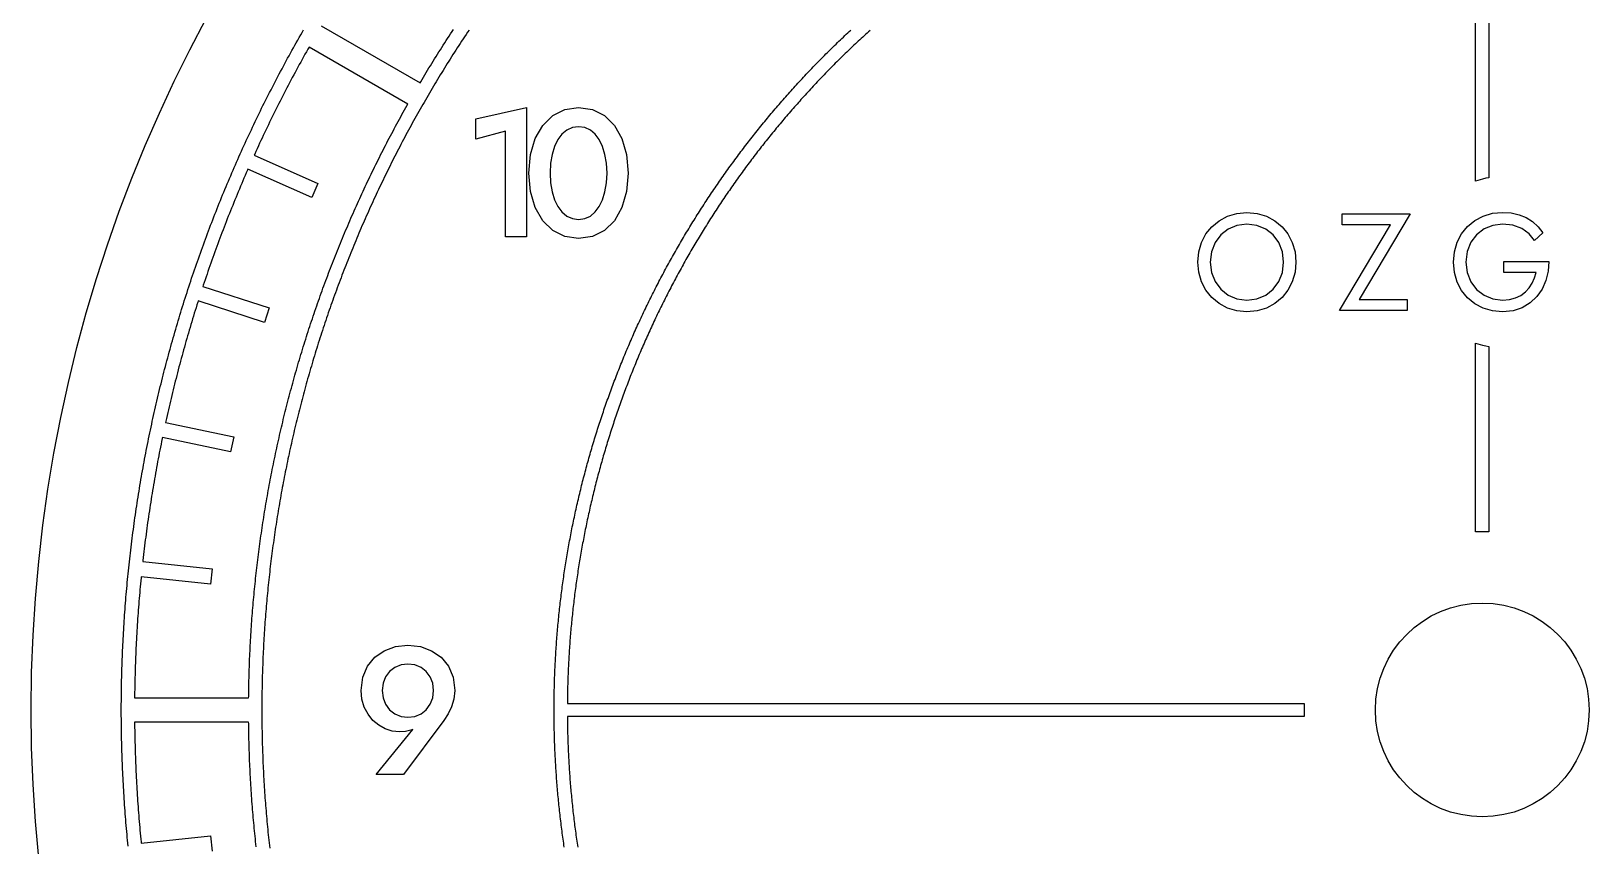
# Model space of a CAD drawing. Header units: millimetres. Extents: x -14.2 to 14.2, y -14.2 to 14.2.
# Drawn here: x -14.25 to 1.07, y -1.33 to 6.67 of the extents above; entities that cross this region are included whole.
import ezdxf

# ---------------------------------------------------------------- set-up
doc = ezdxf.new("R2010")
doc.units = ezdxf.units.MM
doc.layers.add('ALTIN', color=2, linetype='Continuous')
doc.layers.add('KESIM', color=1, linetype='Continuous')

msp = doc.modelspace()

# ---------------------------------------------------------------- linework, layer by layer
at = {"layer": 'ALTIN'}
for points in [[(0.065, 8.9848), (0.065, 5.2276), (0.0347, 5.2234), (0.0014, 5.2153), (-0.065, 5.1958), (-0.065, 8.9848)], [(-13.2978, -1.339), (-13.3006, -1.31), (-13.3035, -1.281), (-13.3062, -1.252), (-13.3089, -1.2229), (-13.3116, -1.1939), (-13.3141, -1.1648), (-13.3167, -1.1358), (-13.3191, -1.1067), (-13.3215, -1.0777), (-13.3238, -1.0486), (-13.3261, -1.0195), (-13.3282, -0.9905), (-13.3304, -0.9614), (-13.3324, -0.9323), (-13.3344, -0.9032), (-13.3364, -0.8741), (-13.3383, -0.845), (-13.3401, -0.8159), (-13.3418, -0.7868), (-13.3435, -0.7577), (-13.3451, -0.7286), (-13.3467, -0.6995), (-13.3482, -0.6704), (-13.3496, -0.6412), (-13.351, -0.6121), (-13.3523, -0.583), (-13.3535, -0.5538), (-13.3547, -0.5247), (-13.3558, -0.4956), (-13.3569, -0.4664), (-13.3578, -0.4373), (-13.3588, -0.4081), (-13.3596, -0.379), (-13.3604, -0.3499), (-13.3612, -0.3207), (-13.3618, -0.2916), (-13.3624, -0.2624), (-13.363, -0.2333), (-13.3634, -0.2041), (-13.3639, -0.1749), (-13.3642, -0.1458), (-13.3645, -0.1166), (-13.3647, -0.0875), (-13.3649, -0.0583), (-13.365, -0.0292), (-13.365, 0), (-13.365, 0.0292), (-13.3649, 0.0583), (-13.3647, 0.0875), (-13.3645, 0.1166), (-13.3642, 0.1458), (-13.3639, 0.1749), (-13.3634, 0.2041), (-13.363, 0.2333), (-13.3624, 0.2624), (-13.3618, 0.2916), (-13.3612, 0.3207), (-13.3604, 0.3499), (-13.3596, 0.379), (-13.3588, 0.4081), (-13.3578, 0.4373), (-13.3569, 0.4664), (-13.3558, 0.4956), (-13.3547, 0.5247), (-13.3535, 0.5538), (-13.3523, 0.583), (-13.351, 0.6121), (-13.3496, 0.6412), (-13.3482, 0.6704), (-13.3467, 0.6995), (-13.3451, 0.7286), (-13.3435, 0.7577), (-13.3418, 0.7868), (-13.3401, 0.8159), (-13.3383, 0.845), (-13.3364, 0.8741), (-13.3344, 0.9032), (-13.3324, 0.9323), (-13.3304, 0.9614), (-13.3282, 0.9905), (-13.3261, 1.0195), (-13.3238, 1.0486), (-13.3215, 1.0777), (-13.3191, 1.1067), (-13.3167, 1.1358), (-13.3141, 1.1648), (-13.3116, 1.1939), (-13.3089, 1.2229), (-13.3062, 1.252), (-13.3035, 1.281), (-13.3006, 1.31), (-13.2978, 1.339), (-13.2948, 1.368), (-13.2918, 1.397), (-13.2887, 1.426), (-13.2856, 1.455), (-13.2824, 1.484), (-13.2791, 1.513), (-13.2758, 1.5419), (-13.2724, 1.5709), (-13.2689, 1.5998), (-13.2654, 1.6288), (-13.2618, 1.6577), (-13.2581, 1.6866), (-13.2544, 1.7156), (-13.2507, 1.7445), (-13.2468, 1.7734), (-13.2429, 1.8023), (-13.239, 1.8312), (-13.2349, 1.86), (-13.2308, 1.8889), (-13.2267, 1.9178), (-13.2225, 1.9466), (-13.2182, 1.9755), (-13.2139, 2.0043), (-13.2095, 2.0331), (-13.205, 2.0619), (-13.2005, 2.0907), (-13.1959, 2.1195), (-13.1912, 2.1483), (-13.1865, 2.1771), (-13.1817, 2.2059), (-13.1769, 2.2346), (-13.172, 2.2634), (-13.167, 2.2921), (-13.162, 2.3208), (-13.1569, 2.3495), (-13.1517, 2.3782), (-13.1465, 2.4069), (-13.1412, 2.4356), (-13.1359, 2.4642), (-13.1304, 2.4929), (-13.125, 2.5215), (-13.1194, 2.5502), (-13.1139, 2.5788), (-13.1082, 2.6074), (-13.1025, 2.636), (-13.0967, 2.6646), (-13.0908, 2.6931), (-13.0849, 2.7217), (-13.079, 2.7502), (-13.0729, 2.7787), (-13.0668, 2.8073), (-13.0607, 2.8358), (-13.0545, 2.8642), (-13.0482, 2.8927), (-13.0419, 2.9212), (-13.0355, 2.9496), (-13.029, 2.9781), (-13.0225, 3.0065), (-13.0159, 3.0349), (-13.0092, 3.0633), (-13.0025, 3.0916), (-12.9957, 3.12), (-12.9889, 3.1483), (-12.982, 3.1767), (-12.975, 3.205), (-12.968, 3.2333), (-12.9609, 3.2616), (-12.9538, 3.2898), (-12.9466, 3.3181), (-12.9393, 3.3463), (-12.932, 3.3745), (-12.9246, 3.4028), (-12.9171, 3.4309), (-12.9096, 3.4591), (-12.902, 3.4873), (-12.8944, 3.5154), (-12.8867, 3.5435), (-12.8789, 3.5716), (-12.8711, 3.5997), (-12.8632, 3.6278), (-12.8553, 3.6559), (-12.8473, 3.6839), (-12.8392, 3.7119), (-12.8311, 3.7399), (-12.8229, 3.7679), (-12.8146, 3.7959), (-12.8063, 3.8238), (-12.7979, 3.8517), (-12.7895, 3.8797), (-12.781, 3.9075), (-12.7725, 3.9354), (-12.7638, 3.9633), (-12.7552, 3.9911), (-12.7464, 4.0189), (-12.7376, 4.0467), (-12.7288, 4.0745), (-12.7199, 4.1023), (-12.7109, 4.13), (-12.7018, 4.1577), (-12.6927, 4.1854), (-12.6836, 4.2131), (-12.6743, 4.2408), (-12.6651, 4.2684), (-12.6557, 4.296), (-12.6463, 4.3236), (-12.6369, 4.3512), (-12.6273, 4.3788), (-12.6177, 4.4063), (-12.6081, 4.4338), (-12.5984, 4.4613), (-12.5886, 4.4888), (-12.5788, 4.5163), (-12.5689, 4.5437), (-12.559, 4.5711), (-12.549, 4.5985), (-12.5389, 4.6259), (-12.5288, 4.6532), (-12.5186, 4.6805), (-12.5084, 4.7078), (-12.4981, 4.7351), (-12.4877, 4.7624), (-12.4773, 4.7896), (-12.4668, 4.8168), (-12.4563, 4.844), (-12.4457, 4.8711), (-12.435, 4.8983), (-12.4243, 4.9254), (-12.4135, 4.9525), (-12.4027, 4.9796), (-12.3918, 5.0066), (-12.3809, 5.0336), (-12.3698, 5.0606), (-12.3588, 5.0876), (-12.3476, 5.1146), (-12.3365, 5.1415), (-12.3252, 5.1684), (-12.3139, 5.1953), (-12.3025, 5.2221), (-12.2911, 5.2489), (-12.2796, 5.2758), (-12.2681, 5.3025), (-12.2565, 5.3293), (-12.2449, 5.356), (-12.2331, 5.3827), (-12.2214, 5.4094), (-12.2095, 5.436), (-12.1976, 5.4627), (-12.1857, 5.4893), (-12.1737, 5.5158), (-12.1616, 5.5424), (-12.1495, 5.5689), (-12.1373, 5.5954), (-12.1251, 5.6219), (-12.1128, 5.6483), (-12.1005, 5.6747), (-12.088, 5.7011), (-12.0756, 5.7274), (-12.0631, 5.7538), (-12.0505, 5.7801), (-12.0378, 5.8064), (-12.0251, 5.8326), (-12.0124, 5.8588), (-11.9996, 5.885), (-11.9867, 5.9112), (-11.9738, 5.9373), (-11.9608, 5.9634), (-11.9478, 5.9895), (-11.9347, 6.0156), (-11.9215, 6.0416), (-11.9083, 6.0676), (-11.895, 6.0935), (-11.8817, 6.1195), (-11.8683, 6.1454), (-11.8549, 6.1713), (-11.8414, 6.1971), (-11.8279, 6.2229), (-11.8143, 6.2487), (-11.8006, 6.2745), (-11.7869, 6.3002), (-11.7731, 6.3259), (-11.7593, 6.3516), (-11.7454, 6.3772), (-11.7314, 6.4028), (-11.7175, 6.4284), (-11.7034, 6.454), (-11.6893, 6.4795), (-11.6751, 6.505), (-11.6609, 6.5304), (-11.6466, 6.5558), (-11.6323, 6.5812), (-11.6179, 6.6066), (-11.6035, 6.6319), (-11.589, 6.6572), (-11.5744, 6.6825)], [(-9.9506, 6.6802), (-9.9652, 6.6585), (-9.9797, 6.6368), (-9.9941, 6.615), (-10.0085, 6.5931), (-10.0229, 6.5713), (-10.0372, 6.5494), (-10.0515, 6.5275), (-10.0657, 6.5056), (-10.0799, 6.4836), (-10.094, 6.4616), (-10.108, 6.4395), (-10.1221, 6.4175), (-10.136, 6.3954), (-10.15, 6.3732), (-10.1639, 6.3511), (-10.1777, 6.3289), (-10.1915, 6.3067), (-10.2052, 6.2844), (-10.2189, 6.2621), (-10.2325, 6.2398), (-10.2461, 6.2175), (-10.2597, 6.1951), (-10.2732, 6.1727), (-10.2866, 6.1503), (-10.3, 6.1278), (-10.3133, 6.1054), (-10.3266, 6.0828), (-10.3399, 6.0603), (-10.3531, 6.0377), (-10.3662, 6.0151), (-10.3793, 5.9925), (-10.3924, 5.9698), (-10.4054, 5.9472), (-10.4183, 5.9244), (-10.4312, 5.9017), (-10.4441, 5.8789), (-10.4569, 5.8561), (-10.4696, 5.8333), (-10.4823, 5.8104), (-10.495, 5.7876), (-10.5076, 5.7647), (-10.5201, 5.7417), (-10.5326, 5.7187), (-10.5451, 5.6958), (-10.5575, 5.6727), (-10.5698, 5.6497), (-10.5821, 5.6266), (-10.5944, 5.6035), (-10.6066, 5.5804), (-10.6187, 5.5572), (-10.6308, 5.5341), (-10.6429, 5.5109), (-10.6549, 5.4876), (-10.6668, 5.4644), (-10.6787, 5.4411), (-10.6906, 5.4178), (-10.7024, 5.3944), (-10.7141, 5.3711), (-10.7258, 5.3477), (-10.7374, 5.3243), (-10.749, 5.3008), (-10.7606, 5.2774), (-10.772, 5.2539), (-10.7835, 5.2304), (-10.7949, 5.2068), (-10.8062, 5.1833), (-10.8175, 5.1597), (-10.8287, 5.1361), (-10.8399, 5.1124), (-10.851, 5.0888), (-10.8621, 5.0651), (-10.8731, 5.0414), (-10.8841, 5.0176), (-10.895, 4.9939), (-10.9059, 4.9701), (-10.9167, 4.9463), (-10.9275, 4.9225), (-10.9382, 4.8986), (-10.9488, 4.8747), (-10.9595, 4.8508), (-10.97, 4.8269), (-10.9805, 4.803), (-10.991, 4.779), (-11.0014, 4.755), (-11.0117, 4.731), (-11.022, 4.707), (-11.0323, 4.6829), (-11.0424, 4.6588), (-11.0526, 4.6347), (-11.0627, 4.6106), (-11.0727, 4.5865), (-11.0827, 4.5623), (-11.0926, 4.5381), (-11.1025, 4.5139), (-11.1123, 4.4897), (-11.1221, 4.4654), (-11.1318, 4.4411), (-11.1414, 4.4168), (-11.1511, 4.3925), (-11.1606, 4.3682), (-11.1701, 4.3438), (-11.1796, 4.3194), (-11.189, 4.295), (-11.1983, 4.2706), (-11.2076, 4.2462), (-11.2168, 4.2217), (-11.226, 4.1972), (-11.2351, 4.1727), (-11.2442, 4.1482), (-11.2532, 4.1237), (-11.2622, 4.0991), (-11.2711, 4.0745), (-11.28, 4.0499), (-11.2888, 4.0253), (-11.2976, 4.0007), (-11.3063, 3.976), (-11.3149, 3.9513), (-11.3235, 3.9266), (-11.332, 3.9019), (-11.3405, 3.8772), (-11.349, 3.8525), (-11.3573, 3.8277), (-11.3657, 3.8029), (-11.3739, 3.7781), (-11.3821, 3.7533), (-11.3903, 3.7284), (-11.3984, 3.7036), (-11.4065, 3.6787), (-11.4145, 3.6538), (-11.4224, 3.6289), (-11.4303, 3.604), (-11.4381, 3.579), (-11.4459, 3.5541), (-11.4536, 3.5291), (-11.4613, 3.5041), (-11.4689, 3.4791), (-11.4765, 3.454), (-11.484, 3.429), (-11.4915, 3.4039), (-11.4989, 3.3788), (-11.5062, 3.3538), (-11.5135, 3.3286), (-11.5207, 3.3035), (-11.5279, 3.2784), (-11.535, 3.2532), (-11.5421, 3.228), (-11.5491, 3.2029), (-11.5561, 3.1776), (-11.563, 3.1524), (-11.5698, 3.1272), (-11.5766, 3.1019), (-11.5834, 3.0767), (-11.59, 3.0514), (-11.5967, 3.0261), (-11.6032, 3.0008), (-11.6098, 2.9755), (-11.6162, 2.9501), (-11.6226, 2.9248), (-11.629, 2.8994), (-11.6353, 2.8741), (-11.6415, 2.8487), (-11.6477, 2.8233), (-11.6539, 2.7978), (-11.6599, 2.7724), (-11.666, 2.747), (-11.6719, 2.7215), (-11.6778, 2.696), (-11.6837, 2.6706), (-11.6895, 2.6451), (-11.6952, 2.6195), (-11.7009, 2.594), (-11.7065, 2.5685), (-11.7121, 2.5429), (-11.7176, 2.5174), (-11.7231, 2.4918), (-11.7285, 2.4662), (-11.7339, 2.4406), (-11.7392, 2.415), (-11.7444, 2.3894), (-11.7496, 2.3638), (-11.7547, 2.3382), (-11.7598, 2.3125), (-11.7648, 2.2868), (-11.7698, 2.2612), (-11.7747, 2.2355), (-11.7795, 2.2098), (-11.7843, 2.1841), (-11.789, 2.1584), (-11.7937, 2.1327), (-11.7984, 2.1069), (-11.8029, 2.0812), (-11.8074, 2.0554), (-11.8119, 2.0297), (-11.8163, 2.0039), (-11.8206, 1.9781), (-11.8249, 1.9523), (-11.8292, 1.9265), (-11.8333, 1.9007), (-11.8374, 1.8749), (-11.8415, 1.849), (-11.8455, 1.8232), (-11.8495, 1.7974), (-11.8534, 1.7715), (-11.8572, 1.7456), (-11.861, 1.7198), (-11.8647, 1.6939), (-11.8684, 1.668), (-11.872, 1.6421), (-11.8755, 1.6162), (-11.879, 1.5903), (-11.8825, 1.5644), (-11.8859, 1.5384), (-11.8892, 1.5125), (-11.8925, 1.4866), (-11.8957, 1.4606), (-11.8988, 1.4346), (-11.9019, 1.4087), (-11.905, 1.3827), (-11.908, 1.3567), (-11.9109, 1.3308), (-11.9138, 1.3048), (-11.9166, 1.2788), (-11.9193, 1.2528), (-11.922, 1.2268), (-11.9247, 1.2008), (-11.9273, 1.1747), (-11.9298, 1.1487), (-11.9323, 1.1227), (-11.9347, 1.0966), (-11.9371, 1.0706), (-11.9394, 1.0446), (-11.9416, 1.0185), (-11.9438, 0.9925), (-11.946, 0.9664), (-11.9481, 0.9403), (-11.9501, 0.9143), (-11.952, 0.8882), (-11.954, 0.8621), (-11.9558, 0.836), (-11.9576, 0.8099), (-11.9593, 0.7839), (-11.961, 0.7578), (-11.9626, 0.7317), (-11.9642, 0.7056), (-11.9657, 0.6795), (-11.9672, 0.6534), (-11.9686, 0.6272), (-11.9699, 0.6011), (-11.9712, 0.575), (-11.9724, 0.5489), (-11.9736, 0.5228), (-11.9747, 0.4967), (-11.9758, 0.4705), (-11.9768, 0.4444), (-11.9777, 0.4183), (-11.9786, 0.3921), (-11.9794, 0.366), (-11.9802, 0.3399), (-11.9809, 0.3137), (-11.9815, 0.2876), (-11.9821, 0.2615), (-11.9827, 0.2353), (-11.9832, 0.2092), (-11.9836, 0.183), (-11.984, 0.1569), (-11.9843, 0.1307), (-11.9845, 0.1046), (-11.9847, 0.0784), (-11.9849, 0.0523), (-11.985, 0.0261), (-11.985, 0), (-11.985, -0.0261), (-11.9849, -0.0523), (-11.9847, -0.0784), (-11.9845, -0.1046), (-11.9843, -0.1307), (-11.984, -0.1569), (-11.9836, -0.183), (-11.9832, -0.2092), (-11.9827, -0.2353), (-11.9821, -0.2615), (-11.9815, -0.2876), (-11.9809, -0.3137), (-11.9802, -0.3399), (-11.9794, -0.366), (-11.9786, -0.3921), (-11.9777, -0.4183), (-11.9768, -0.4444), (-11.9758, -0.4705), (-11.9747, -0.4967), (-11.9736, -0.5228), (-11.9724, -0.5489), (-11.9712, -0.575), (-11.9699, -0.6011), (-11.9686, -0.6272), (-11.9672, -0.6534), (-11.9657, -0.6795), (-11.9642, -0.7056), (-11.9626, -0.7317), (-11.961, -0.7578), (-11.9593, -0.7839), (-11.9576, -0.8099), (-11.9558, -0.836), (-11.954, -0.8621), (-11.952, -0.8882), (-11.9501, -0.9143), (-11.9481, -0.9403), (-11.946, -0.9664), (-11.9438, -0.9925), (-11.9416, -1.0185), (-11.9394, -1.0446), (-11.9371, -1.0706), (-11.9347, -1.0966), (-11.9323, -1.1227), (-11.9298, -1.1487), (-11.9273, -1.1747), (-11.9247, -1.2008), (-11.922, -1.2268), (-11.9193, -1.2528), (-11.9166, -1.2788), (-11.9138, -1.3048), (-11.9109, -1.3308), (-11.908, -1.3567)], [(-11.4014, 6.7211), (-10.4314, 6.1611), (-10.4252, 6.1716), (-10.4117, 6.1943), (-10.3982, 6.217), (-10.3846, 6.2397), (-10.3709, 6.2623), (-10.3573, 6.2849), (-10.3435, 6.3075), (-10.3297, 6.3301), (-10.3159, 6.3526), (-10.302, 6.3751), (-10.2881, 6.3975), (-10.2741, 6.42), (-10.2601, 6.4424), (-10.246, 6.4647), (-10.2319, 6.4871), (-10.2177, 6.5094), (-10.2035, 6.5317), (-10.1892, 6.5539), (-10.1749, 6.5761), (-10.1605, 6.5983), (-10.1461, 6.6205), (-10.1316, 6.6426), (-10.1171, 6.6647), (-10.1025, 6.6867)], [(-9.0149, -1.3473), (-9.0178, -1.3276), (-9.0207, -1.3079), (-9.0235, -1.2883), (-9.0263, -1.2686), (-9.029, -1.2489), (-9.0317, -1.2292), (-9.0344, -1.2095), (-9.037, -1.1897), (-9.0396, -1.17), (-9.0421, -1.1503), (-9.0446, -1.1306), (-9.0471, -1.1108), (-9.0495, -1.0911), (-9.0518, -1.0714), (-9.0541, -1.0516), (-9.0564, -1.0318), (-9.0586, -1.0121), (-9.0608, -0.9923), (-9.063, -0.9726), (-9.0651, -0.9528), (-9.0671, -0.933), (-9.0691, -0.9132), (-9.0711, -0.8934), (-9.073, -0.8736), (-9.0749, -0.8538), (-9.0768, -0.834), (-9.0786, -0.8142), (-9.0803, -0.7944), (-9.082, -0.7746), (-9.0837, -0.7548), (-9.0853, -0.735), (-9.0869, -0.7152), (-9.0884, -0.6953), (-9.0899, -0.6755), (-9.0914, -0.6557), (-9.0928, -0.6358), (-9.0942, -0.616), (-9.0955, -0.5961), (-9.0968, -0.5763), (-9.098, -0.5565), (-9.0992, -0.5366), (-9.1003, -0.5168), (-9.1014, -0.4969), (-9.1025, -0.477), (-9.1035, -0.4572), (-9.1045, -0.4373), (-9.1054, -0.4175), (-9.1063, -0.3976), (-9.1072, -0.3777), (-9.108, -0.3579), (-9.1087, -0.338), (-9.1094, -0.3181), (-9.1101, -0.2982), (-9.1107, -0.2784), (-9.1113, -0.2585), (-9.1119, -0.2386), (-9.1124, -0.2187), (-9.1128, -0.1988), (-9.1132, -0.179), (-9.1136, -0.1591), (-9.1139, -0.1392), (-9.1142, -0.1193), (-9.1145, -0.0994), (-9.1147, -0.0795), (-9.1148, -0.0597), (-9.1149, -0.0398), (-9.115, -0.0199), (-9.115, 0), (-9.115, 0.0199), (-9.1149, 0.0398), (-9.1148, 0.0597), (-9.1147, 0.0795), (-9.1145, 0.0994), (-9.1142, 0.1193), (-9.1139, 0.1392), (-9.1136, 0.1591), (-9.1132, 0.179), (-9.1128, 0.1988), (-9.1124, 0.2187), (-9.1119, 0.2386), (-9.1113, 0.2585), (-9.1107, 0.2784), (-9.1101, 0.2982), (-9.1094, 0.3181), (-9.1087, 0.338), (-9.108, 0.3579), (-9.1072, 0.3777), (-9.1063, 0.3976), (-9.1054, 0.4175), (-9.1045, 0.4373), (-9.1035, 0.4572), (-9.1025, 0.477), (-9.1014, 0.4969), (-9.1003, 0.5168), (-9.0992, 0.5366), (-9.098, 0.5565), (-9.0968, 0.5763), (-9.0955, 0.5961), (-9.0942, 0.616), (-9.0928, 0.6358), (-9.0914, 0.6557), (-9.0899, 0.6755), (-9.0884, 0.6953), (-9.0869, 0.7152), (-9.0853, 0.735), (-9.0837, 0.7548), (-9.082, 0.7746), (-9.0803, 0.7944), (-9.0786, 0.8142), (-9.0768, 0.834), (-9.0749, 0.8538), (-9.073, 0.8736), (-9.0711, 0.8934), (-9.0691, 0.9132), (-9.0671, 0.933), (-9.0651, 0.9528), (-9.063, 0.9726), (-9.0608, 0.9923), (-9.0586, 1.0121), (-9.0564, 1.0318), (-9.0541, 1.0516), (-9.0518, 1.0714), (-9.0495, 1.0911), (-9.0471, 1.1108), (-9.0446, 1.1306), (-9.0421, 1.1503), (-9.0396, 1.17), (-9.037, 1.1897), (-9.0344, 1.2095), (-9.0317, 1.2292), (-9.029, 1.2489), (-9.0263, 1.2686), (-9.0235, 1.2883), (-9.0207, 1.3079), (-9.0178, 1.3276), (-9.0149, 1.3473), (-9.0119, 1.3669), (-9.0089, 1.3866), (-9.0059, 1.4063), (-9.0028, 1.4259), (-8.9996, 1.4455), (-8.9965, 1.4652), (-8.9933, 1.4848), (-8.99, 1.5044), (-8.9867, 1.524), (-8.9833, 1.5436), (-8.98, 1.5632), (-8.9765, 1.5828), (-8.973, 1.6024), (-8.9695, 1.622), (-8.966, 1.6415), (-8.9624, 1.6611), (-8.9587, 1.6806), (-8.955, 1.7002), (-8.9513, 1.7197), (-8.9475, 1.7392), (-8.9437, 1.7587), (-8.9399, 1.7782), (-8.936, 1.7977), (-8.932, 1.8172), (-8.928, 1.8367), (-8.924, 1.8562), (-8.9199, 1.8757), (-8.9158, 1.8951), (-8.9117, 1.9146), (-8.9075, 1.934), (-8.9032, 1.9534), (-8.8989, 1.9728), (-8.8946, 1.9923), (-8.8902, 2.0117), (-8.8858, 2.031), (-8.8814, 2.0504), (-8.8769, 2.0698), (-8.8724, 2.0892), (-8.8678, 2.1085), (-8.8632, 2.1279), (-8.8585, 2.1472), (-8.8538, 2.1665), (-8.849, 2.1858), (-8.8442, 2.2051), (-8.8394, 2.2244), (-8.8345, 2.2437), (-8.8296, 2.263), (-8.8247, 2.2822), (-8.8197, 2.3015), (-8.8146, 2.3207), (-8.8095, 2.3399), (-8.8044, 2.3591), (-8.7992, 2.3783), (-8.794, 2.3975), (-8.7888, 2.4167), (-8.7835, 2.4359), (-8.7782, 2.455), (-8.7728, 2.4742), (-8.7674, 2.4933), (-8.7619, 2.5124), (-8.7564, 2.5315), (-8.7509, 2.5506), (-8.7453, 2.5697), (-8.7396, 2.5888), (-8.734, 2.6079), (-8.7283, 2.6269), (-8.7225, 2.6459), (-8.7167, 2.665), (-8.7109, 2.684), (-8.705, 2.703), (-8.6991, 2.722), (-8.6931, 2.7409), (-8.6871, 2.7599), (-8.6811, 2.7788), (-8.675, 2.7978), (-8.6689, 2.8167), (-8.6627, 2.8356), (-8.6565, 2.8545), (-8.6503, 2.8734), (-8.644, 2.8922), (-8.6376, 2.9111), (-8.6313, 2.9299), (-8.6249, 2.9487), (-8.6184, 2.9676), (-8.6119, 2.9863), (-8.6054, 3.0051), (-8.5988, 3.0239), (-8.5922, 3.0426), (-8.5855, 3.0614), (-8.5788, 3.0801), (-8.5721, 3.0988), (-8.5653, 3.1175), (-8.5585, 3.1362), (-8.5516, 3.1549), (-8.5447, 3.1735), (-8.5378, 3.1921), (-8.5308, 3.2108), (-8.5238, 3.2294), (-8.5167, 3.248), (-8.5096, 3.2665), (-8.5024, 3.2851), (-8.4953, 3.3036), (-8.488, 3.3221), (-8.4808, 3.3407), (-8.4734, 3.3592), (-8.4661, 3.3776), (-8.4587, 3.3961), (-8.4513, 3.4145), (-8.4438, 3.433), (-8.4363, 3.4514), (-8.4288, 3.4698), (-8.4212, 3.4882), (-8.4135, 3.5065), (-8.4059, 3.5249), (-8.3982, 3.5432), (-8.3904, 3.5615), (-8.3826, 3.5798), (-8.3748, 3.5981), (-8.3669, 3.6164), (-8.359, 3.6346), (-8.3511, 3.6528), (-8.3431, 3.671), (-8.335, 3.6892), (-8.327, 3.7074), (-8.3189, 3.7256), (-8.3107, 3.7437), (-8.3025, 3.7618), (-8.2943, 3.7799), (-8.286, 3.798), (-8.2777, 3.8161), (-8.2694, 3.8341), (-8.261, 3.8522), (-8.2526, 3.8702), (-8.2441, 3.8882), (-8.2356, 3.9062), (-8.2271, 3.9241), (-8.2185, 3.942), (-8.2099, 3.96), (-8.2012, 3.9779), (-8.1925, 3.9958), (-8.1838, 4.0136), (-8.175, 4.0315), (-8.1662, 4.0493), (-8.1573, 4.0671), (-8.1484, 4.0849), (-8.1395, 4.1026), (-8.1305, 4.1204), (-8.1215, 4.1381), (-8.1125, 4.1558), (-8.1034, 4.1735), (-8.0943, 4.1912), (-8.0851, 4.2088), (-8.0759, 4.2265), (-8.0667, 4.2441), (-8.0574, 4.2617), (-8.0481, 4.2792), (-8.0387, 4.2968), (-8.0293, 4.3143), (-8.0199, 4.3318), (-8.0104, 4.3493), (-8.0009, 4.3668), (-7.9914, 4.3842), (-7.9818, 4.4016), (-7.9722, 4.419), (-7.9625, 4.4364), (-7.9528, 4.4538), (-7.9431, 4.4711), (-7.9333, 4.4884), (-7.9235, 4.5057), (-7.9136, 4.523), (-7.9037, 4.5403), (-7.8938, 4.5575), (-7.8839, 4.5747), (-7.8739, 4.5919), (-7.8638, 4.6091), (-7.8537, 4.6262), (-7.8436, 4.6433), (-7.8335, 4.6604), (-7.8233, 4.6775), (-7.8131, 4.6946), (-7.8028, 4.7116), (-7.7925, 4.7286), (-7.7822, 4.7456), (-7.7718, 4.7626), (-7.7614, 4.7795), (-7.751, 4.7964), (-7.7405, 4.8133), (-7.73, 4.8302), (-7.7194, 4.8471), (-7.7088, 4.8639), (-7.6982, 4.8807), (-7.6875, 4.8975), (-7.6768, 4.9142), (-7.6661, 4.931), (-7.6553, 4.9477), (-7.6445, 4.9644), (-7.6336, 4.9811), (-7.6227, 4.9977), (-7.6118, 5.0143), (-7.6009, 5.0309), (-7.5899, 5.0475), (-7.5788, 5.064), (-7.5678, 5.0805), (-7.5567, 5.097), (-7.5455, 5.1135), (-7.5344, 5.13), (-7.5232, 5.1464), (-7.5119, 5.1628), (-7.5006, 5.1792), (-7.4893, 5.1955), (-7.478, 5.2118), (-7.4666, 5.2281), (-7.4551, 5.2444), (-7.4437, 5.2607), (-7.4322, 5.2769), (-7.4207, 5.2931), (-7.4091, 5.3093), (-7.3975, 5.3254), (-7.3859, 5.3416), (-7.3742, 5.3577), (-7.3625, 5.3737), (-7.3507, 5.3898), (-7.339, 5.4058), (-7.3272, 5.4218), (-7.3153, 5.4378), (-7.3034, 5.4537), (-7.2915, 5.4696), (-7.2796, 5.4855), (-7.2676, 5.5014), (-7.2556, 5.5173), (-7.2435, 5.5331), (-7.2314, 5.5489), (-7.2193, 5.5646), (-7.2071, 5.5804), (-7.1949, 5.5961), (-7.1827, 5.6118), (-7.1705, 5.6274), (-7.1582, 5.643), (-7.1458, 5.6586), (-7.1335, 5.6742), (-7.1211, 5.6898), (-7.1086, 5.7053), (-7.0962, 5.7208), (-7.0837, 5.7363), (-7.0712, 5.7517), (-7.0586, 5.7671), (-7.046, 5.7825), (-7.0334, 5.7979), (-7.0207, 5.8132), (-7.008, 5.8285), (-6.9953, 5.8438), (-6.9825, 5.859), (-6.9697, 5.8742), (-6.9569, 5.8894), (-6.944, 5.9046), (-6.9311, 5.9197), (-6.9182, 5.9348), (-6.9052, 5.9499), (-6.8922, 5.965), (-6.8792, 5.98), (-6.8661, 5.995), (-6.853, 6.0099), (-6.8399, 6.0249), (-6.8267, 6.0398), (-6.8135, 6.0547), (-6.8003, 6.0695), (-6.7871, 6.0843), (-6.7738, 6.0991), (-6.7604, 6.1139), (-6.7471, 6.1286), (-6.7337, 6.1433), (-6.7203, 6.158), (-6.7068, 6.1727), (-6.6933, 6.1873), (-6.6798, 6.2019), (-6.6663, 6.2164), (-6.6527, 6.2309), (-6.6391, 6.2454), (-6.6255, 6.2599), (-6.6118, 6.2744), (-6.5981, 6.2888), (-6.5843, 6.3031), (-6.5706, 6.3175), (-6.5568, 6.3318), (-6.543, 6.3461), (-6.5291, 6.3604), (-6.5152, 6.3746), (-6.5013, 6.3888), (-6.4873, 6.403), (-6.4733, 6.4171), (-6.4593, 6.4312), (-6.4453, 6.4453), (-6.4312, 6.4593), (-6.4171, 6.4733), (-6.403, 6.4873), (-6.3888, 6.5013), (-6.3746, 6.5152), (-6.3604, 6.5291), (-6.3461, 6.543), (-6.3318, 6.5568), (-6.3175, 6.5706), (-6.3031, 6.5843), (-6.2888, 6.5981), (-6.2744, 6.6118), (-6.2599, 6.6255), (-6.2454, 6.6391), (-6.2309, 6.6527), (-6.2164, 6.6663), (-6.2019, 6.6798)], [(-6.0121, 6.6772), (-6.0267, 6.664), (-6.0412, 6.6509), (-6.0557, 6.6377), (-6.0702, 6.6244), (-6.0846, 6.6112), (-6.099, 6.5979), (-6.1134, 6.5846), (-6.1278, 6.5712), (-6.1421, 6.5578), (-6.1564, 6.5444), (-6.1706, 6.531), (-6.1849, 6.5175), (-6.1991, 6.504), (-6.2132, 6.4904), (-6.2274, 6.4769), (-6.2415, 6.4633), (-6.2556, 6.4496), (-6.2696, 6.436), (-6.2837, 6.4223), (-6.2977, 6.4086), (-6.3116, 6.3948), (-6.3256, 6.381), (-6.3395, 6.3672), (-6.3534, 6.3534), (-6.3672, 6.3395), (-6.381, 6.3256), (-6.3948, 6.3116), (-6.4086, 6.2977), (-6.4223, 6.2837), (-6.436, 6.2696), (-6.4496, 6.2556), (-6.4633, 6.2415), (-6.4769, 6.2274), (-6.4904, 6.2132), (-6.504, 6.1991), (-6.5175, 6.1849), (-6.531, 6.1706), (-6.5444, 6.1564), (-6.5578, 6.1421), (-6.5712, 6.1278), (-6.5846, 6.1134), (-6.5979, 6.099), (-6.6112, 6.0846), (-6.6244, 6.0702), (-6.6377, 6.0557), (-6.6509, 6.0412), (-6.664, 6.0267), (-6.6772, 6.0121), (-6.6903, 5.9976), (-6.7033, 5.9829), (-6.7164, 5.9683), (-6.7294, 5.9536), (-6.7423, 5.9389), (-6.7553, 5.9242), (-6.7682, 5.9095), (-6.7811, 5.8947), (-6.7939, 5.8799), (-6.8067, 5.865), (-6.8195, 5.8502), (-6.8322, 5.8353), (-6.845, 5.8204), (-6.8576, 5.8054), (-6.8703, 5.7904), (-6.8829, 5.7754), (-6.8955, 5.7604), (-6.908, 5.7454), (-6.9206, 5.7303), (-6.933, 5.7152), (-6.9455, 5.7), (-6.9579, 5.6849), (-6.9703, 5.6697), (-6.9827, 5.6544), (-6.995, 5.6392), (-7.0073, 5.6239), (-7.0195, 5.6086), (-7.0317, 5.5933), (-7.0439, 5.5779), (-7.0561, 5.5626), (-7.0682, 5.5472), (-7.0803, 5.5317), (-7.0923, 5.5163), (-7.1043, 5.5008), (-7.1163, 5.4853), (-7.1283, 5.4697), (-7.1402, 5.4542), (-7.1521, 5.4386), (-7.1639, 5.423), (-7.1757, 5.4073), (-7.1875, 5.3916), (-7.1993, 5.3759), (-7.211, 5.3602), (-7.2227, 5.3445), (-7.2343, 5.3287), (-7.2459, 5.3129), (-7.2575, 5.2971), (-7.269, 5.2813), (-7.2805, 5.2654), (-7.292, 5.2495), (-7.3034, 5.2336), (-7.3148, 5.2176), (-7.3262, 5.2016), (-7.3375, 5.1856), (-7.3488, 5.1696), (-7.3601, 5.1536), (-7.3713, 5.1375), (-7.3825, 5.1214), (-7.3937, 5.1053), (-7.4048, 5.0892), (-7.4159, 5.073), (-7.4269, 5.0568), (-7.4379, 5.0406), (-7.4489, 5.0243), (-7.4598, 5.0081), (-7.4708, 4.9918), (-7.4816, 4.9755), (-7.4925, 4.9592), (-7.5033, 4.9428), (-7.514, 4.9264), (-7.5248, 4.91), (-7.5355, 4.8936), (-7.5461, 4.8771), (-7.5567, 4.8607), (-7.5673, 4.8442), (-7.5779, 4.8276), (-7.5884, 4.8111), (-7.5989, 4.7945), (-7.6093, 4.7779), (-7.6197, 4.7613), (-7.6301, 4.7447), (-7.6404, 4.728), (-7.6507, 4.7114), (-7.661, 4.6946), (-7.6712, 4.6779), (-7.6814, 4.6612), (-7.6915, 4.6444), (-7.7016, 4.6276), (-7.7117, 4.6108), (-7.7218, 4.594), (-7.7318, 4.5771), (-7.7417, 4.5602), (-7.7517, 4.5433), (-7.7616, 4.5264), (-7.7714, 4.5095), (-7.7812, 4.4925), (-7.791, 4.4755), (-7.8008, 4.4585), (-7.8105, 4.4415), (-7.8201, 4.4244), (-7.8298, 4.4074), (-7.8394, 4.3903), (-7.8489, 4.3731), (-7.8585, 4.356), (-7.8679, 4.3389), (-7.8774, 4.3217), (-7.8868, 4.3045), (-7.8962, 4.2873), (-7.9055, 4.27), (-7.9148, 4.2528), (-7.9241, 4.2355), (-7.9333, 4.2182), (-7.9425, 4.2009), (-7.9516, 4.1835), (-7.9607, 4.1662), (-7.9698, 4.1488), (-7.9788, 4.1314), (-7.9878, 4.114), (-7.9968, 4.0966), (-8.0057, 4.0791), (-8.0146, 4.0616), (-8.0234, 4.0441), (-8.0322, 4.0266), (-8.041, 4.0091), (-8.0497, 3.9915), (-8.0584, 3.974), (-8.0671, 3.9564), (-8.0757, 3.9388), (-8.0842, 3.9211), (-8.0928, 3.9035), (-8.1013, 3.8858), (-8.1097, 3.8681), (-8.1181, 3.8504), (-8.1265, 3.8327), (-8.1349, 3.815), (-8.1432, 3.7972), (-8.1514, 3.7795), (-8.1597, 3.7617), (-8.1679, 3.7438), (-8.176, 3.726), (-8.1841, 3.7082), (-8.1922, 3.6903), (-8.2002, 3.6724), (-8.2082, 3.6545), (-8.2162, 3.6366), (-8.2241, 3.6187), (-8.2319, 3.6007), (-8.2398, 3.5828), (-8.2476, 3.5648), (-8.2553, 3.5468), (-8.2631, 3.5288), (-8.2707, 3.5107), (-8.2784, 3.4927), (-8.286, 3.4746), (-8.2935, 3.4565), (-8.3011, 3.4384), (-8.3085, 3.4203), (-8.316, 3.4022), (-8.3234, 3.384), (-8.3307, 3.3658), (-8.3381, 3.3477), (-8.3454, 3.3295), (-8.3526, 3.3112), (-8.3598, 3.293), (-8.367, 3.2748), (-8.3741, 3.2565), (-8.3812, 3.2382), (-8.3882, 3.2199), (-8.3952, 3.2016), (-8.4022, 3.1833), (-8.4091, 3.165), (-8.416, 3.1466), (-8.4228, 3.1282), (-8.4296, 3.1099), (-8.4364, 3.0915), (-8.4431, 3.0731), (-8.4498, 3.0546), (-8.4565, 3.0362), (-8.4631, 3.0177), (-8.4696, 2.9993), (-8.4762, 2.9808), (-8.4826, 2.9623), (-8.4891, 2.9438), (-8.4955, 2.9252), (-8.5018, 2.9067), (-8.5082, 2.8881), (-8.5144, 2.8696), (-8.5207, 2.851), (-8.5269, 2.8324), (-8.533, 2.8138), (-8.5392, 2.7952), (-8.5452, 2.7765), (-8.5513, 2.7579), (-8.5573, 2.7392), (-8.5632, 2.7205), (-8.5691, 2.7018), (-8.575, 2.6831), (-8.5809, 2.6644), (-8.5866, 2.6457), (-8.5924, 2.627), (-8.5981, 2.6082), (-8.6038, 2.5894), (-8.6094, 2.5707), (-8.615, 2.5519), (-8.6205, 2.5331), (-8.626, 2.5143), (-8.6315, 2.4954), (-8.6369, 2.4766), (-8.6423, 2.4578), (-8.6477, 2.4389), (-8.653, 2.42), (-8.6582, 2.4011), (-8.6634, 2.3822), (-8.6686, 2.3633), (-8.6737, 2.3444), (-8.6788, 2.3255), (-8.6839, 2.3065), (-8.6889, 2.2876), (-8.6939, 2.2686), (-8.6988, 2.2497), (-8.7037, 2.2307), (-8.7085, 2.2117), (-8.7133, 2.1927), (-8.7181, 2.1737), (-8.7228, 2.1546), (-8.7275, 2.1356), (-8.7321, 2.1166), (-8.7367, 2.0975), (-8.7413, 2.0784), (-8.7458, 2.0594), (-8.7503, 2.0403), (-8.7547, 2.0212), (-8.7591, 2.0021), (-8.7635, 1.983), (-8.7678, 1.9638), (-8.772, 1.9447), (-8.7762, 1.9256), (-8.7804, 1.9064), (-8.7846, 1.8873), (-8.7887, 1.8681), (-8.7927, 1.8489), (-8.7967, 1.8297), (-8.8007, 1.8105), (-8.8046, 1.7913), (-8.8085, 1.7721), (-8.8124, 1.7529), (-8.8162, 1.7337), (-8.8199, 1.7144), (-8.8236, 1.6952), (-8.8273, 1.6759), (-8.831, 1.6567), (-8.8345, 1.6374), (-8.8381, 1.6181), (-8.8416, 1.5988), (-8.8451, 1.5795), (-8.8485, 1.5602), (-8.8519, 1.5409), (-8.8552, 1.5216), (-8.8585, 1.5023), (-8.8618, 1.483), (-8.865, 1.4636), (-8.8682, 1.4443), (-8.8713, 1.4249), (-8.8744, 1.4056), (-8.8774, 1.3862), (-8.8804, 1.3668), (-8.8834, 1.3475), (-8.8863, 1.3281), (-8.8892, 1.3087), (-8.892, 1.2893), (-8.8948, 1.2699), (-8.8976, 1.2505), (-8.9003, 1.2311), (-8.9029, 1.2116), (-8.9056, 1.1922), (-8.9081, 1.1728), (-8.9107, 1.1533), (-8.9132, 1.1339), (-8.9156, 1.1144), (-8.918, 1.095), (-8.9204, 1.0755), (-8.9227, 1.0561), (-8.925, 1.0366), (-8.9272, 1.0171), (-8.9294, 0.9977), (-8.9316, 0.9782), (-8.9337, 0.9587), (-8.9358, 0.9392), (-8.9378, 0.9197), (-8.9398, 0.9002), (-8.9417, 0.8807), (-8.9436, 0.8612), (-8.9455, 0.8417), (-8.9473, 0.8221), (-8.9491, 0.8026), (-8.9508, 0.7831), (-8.9525, 0.7636), (-8.9541, 0.744), (-8.9557, 0.7245), (-8.9573, 0.705), (-8.9588, 0.6854), (-8.9603, 0.6659), (-8.9617, 0.6463), (-8.9631, 0.6268), (-8.9645, 0.6072), (-8.9658, 0.5876), (-8.967, 0.5681), (-8.9682, 0.5485), (-8.9694, 0.529), (-8.9705, 0.5094), (-8.9716, 0.4898), (-8.9727, 0.4702), (-8.9737, 0.4507), (-8.9747, 0.4311), (-8.9756, 0.4115), (-8.9764, 0.3919), (-8.9773, 0.3723), (-8.9781, 0.3527), (-8.9788, 0.3332), (-8.9795, 0.3136), (-8.9802, 0.294), (-8.9808, 0.2744), (-8.9814, 0.2548), (-8.9819, 0.2352), (-8.9824, 0.2156), (-8.9829, 0.196), (-8.9833, 0.1764), (-8.9836, 0.1568), (-8.984, 0.1372), (-8.9842, 0.1176), (-8.9845, 0.098), (-8.9847, 0.0784), (-8.9848, 0.065), (-1.75, 0.065), (-1.75, -0.065), (-8.9848, -0.065), (-8.9847, -0.0784), (-8.9845, -0.098), (-8.9842, -0.1176), (-8.984, -0.1372), (-8.9836, -0.1568), (-8.9833, -0.1764), (-8.9829, -0.196), (-8.9824, -0.2156), (-8.9819, -0.2352), (-8.9814, -0.2548), (-8.9808, -0.2744), (-8.9802, -0.294), (-8.9795, -0.3136), (-8.9788, -0.3332), (-8.9781, -0.3527), (-8.9773, -0.3723), (-8.9764, -0.3919), (-8.9756, -0.4115), (-8.9747, -0.4311), (-8.9737, -0.4507), (-8.9727, -0.4702), (-8.9716, -0.4898), (-8.9705, -0.5094), (-8.9694, -0.529), (-8.9682, -0.5485), (-8.967, -0.5681), (-8.9658, -0.5876), (-8.9645, -0.6072), (-8.9631, -0.6268), (-8.9617, -0.6463), (-8.9603, -0.6659), (-8.9588, -0.6854), (-8.9573, -0.705), (-8.9557, -0.7245), (-8.9541, -0.744), (-8.9525, -0.7636), (-8.9508, -0.7831), (-8.9491, -0.8026), (-8.9473, -0.8221), (-8.9455, -0.8417), (-8.9436, -0.8612), (-8.9417, -0.8807), (-8.9398, -0.9002), (-8.9378, -0.9197), (-8.9358, -0.9392), (-8.9337, -0.9587), (-8.9316, -0.9782), (-8.9294, -0.9977), (-8.9272, -1.0171), (-8.925, -1.0366), (-8.9227, -1.0561), (-8.9204, -1.0755), (-8.918, -1.095), (-8.9156, -1.1144), (-8.9132, -1.1339), (-8.9107, -1.1533), (-8.9081, -1.1728), (-8.9056, -1.1922), (-8.9029, -1.2116), (-8.9003, -1.2311), (-8.8976, -1.2505), (-8.8948, -1.2699), (-8.892, -1.2893), (-8.8892, -1.3087), (-8.8863, -1.3281), (-8.8834, -1.3475)], [(-12.0401, -1.3452), (-12.043, -1.3189), (-12.0458, -1.2926), (-12.0486, -1.2664), (-12.0514, -1.2401), (-12.054, -1.2138), (-12.0567, -1.1875), (-12.0592, -1.1612), (-12.0617, -1.1349), (-12.0642, -1.1085), (-12.0666, -1.0822), (-12.0689, -1.0559), (-12.0712, -1.0296), (-12.0734, -1.0032), (-12.0756, -0.9769), (-12.0777, -0.9505), (-12.0797, -0.9242), (-12.0817, -0.8978), (-12.0836, -0.8715), (-12.0855, -0.8451), (-12.0873, -0.8187), (-12.0891, -0.7924), (-12.0908, -0.766), (-12.0924, -0.7396), (-12.094, -0.7132), (-12.0955, -0.6868), (-12.097, -0.6604), (-12.0984, -0.6341), (-12.0998, -0.6077), (-12.101, -0.5813), (-12.1023, -0.5549), (-12.1035, -0.5284), (-12.1046, -0.502), (-12.1057, -0.4756), (-12.1067, -0.4492), (-12.1076, -0.4228), (-12.1085, -0.3964), (-12.1093, -0.37), (-12.1101, -0.3436), (-12.1108, -0.3171), (-12.1115, -0.2907), (-12.1121, -0.2643), (-12.1127, -0.2379), (-12.1132, -0.2114), (-12.1136, -0.185), (-12.114, -0.1586), (-12.1143, -0.1322), (-12.1144, -0.12), (-13.2345, -0.12), (-13.2342, -0.1444), (-13.2339, -0.1732), (-13.2335, -0.2021), (-13.233, -0.231), (-13.2324, -0.2599), (-13.2319, -0.2887), (-13.2312, -0.3176), (-13.2305, -0.3465), (-13.2297, -0.3753), (-13.2288, -0.4042), (-13.2279, -0.433), (-13.2269, -0.4619), (-13.2259, -0.4908), (-13.2248, -0.5196), (-13.2236, -0.5485), (-13.2224, -0.5773), (-13.2211, -0.6061), (-13.2198, -0.635), (-13.2183, -0.6638), (-13.2169, -0.6927), (-13.2153, -0.7215), (-13.2137, -0.7503), (-13.212, -0.7792), (-13.2103, -0.808), (-13.2085, -0.8368), (-13.2067, -0.8656), (-13.2047, -0.8944), (-13.2028, -0.9232), (-13.2007, -0.952), (-13.1986, -0.9808), (-13.1964, -1.0096), (-13.1942, -1.0384), (-13.1919, -1.0672), (-13.1895, -1.096), (-13.1871, -1.1247), (-13.1846, -1.1535), (-13.1821, -1.1823), (-13.1795, -1.211), (-13.1768, -1.2398), (-13.1741, -1.2685), (-13.1713, -1.2973), (-13.1701, -1.3088), (-12.4891, -1.2372), (-12.4734, -1.3864)]]:
    msp.add_lwpolyline(points, dxfattribs=at)
for points in [[(-12.1127, 0.2379), (-12.1121, 0.2643), (-12.1115, 0.2907), (-12.1108, 0.3171), (-12.1101, 0.3436), (-12.1093, 0.37), (-12.1085, 0.3964), (-12.1076, 0.4228), (-12.1067, 0.4492), (-12.1057, 0.4756), (-12.1046, 0.502), (-12.1035, 0.5284), (-12.1023, 0.5549), (-12.101, 0.5813), (-12.0998, 0.6077), (-12.0984, 0.6341), (-12.097, 0.6604), (-12.0955, 0.6868), (-12.094, 0.7132), (-12.0924, 0.7396), (-12.0908, 0.766), (-12.0891, 0.7924), (-12.0873, 0.8187), (-12.0855, 0.8451), (-12.0836, 0.8715), (-12.0817, 0.8978), (-12.0797, 0.9242), (-12.0777, 0.9505), (-12.0756, 0.9769), (-12.0734, 1.0032), (-12.0712, 1.0296), (-12.0689, 1.0559), (-12.0666, 1.0822), (-12.0642, 1.1085), (-12.0617, 1.1349), (-12.0592, 1.1612), (-12.0567, 1.1875), (-12.054, 1.2138), (-12.0514, 1.2401), (-12.0486, 1.2664), (-12.0458, 1.2926), (-12.043, 1.3189), (-12.0401, 1.3452), (-12.0371, 1.3715), (-12.0341, 1.3977), (-12.031, 1.424), (-12.0279, 1.4502), (-12.0247, 1.4764), (-12.0214, 1.5027), (-12.0181, 1.5289), (-12.0148, 1.5551), (-12.0114, 1.5813), (-12.0079, 1.6075), (-12.0043, 1.6337), (-12.0007, 1.6599), (-11.9971, 1.6861), (-11.9934, 1.7123), (-11.9896, 1.7384), (-11.9858, 1.7646), (-11.9819, 1.7907), (-11.978, 1.8168), (-11.974, 1.843), (-11.97, 1.8691), (-11.9658, 1.8952), (-11.9617, 1.9213), (-11.9575, 1.9474), (-11.9532, 1.9735), (-11.9489, 1.9996), (-11.9445, 2.0256), (-11.94, 2.0517), (-11.9355, 2.0777), (-11.9309, 2.1037), (-11.9263, 2.1298), (-11.9217, 2.1558), (-11.9169, 2.1818), (-11.9121, 2.2078), (-11.9073, 2.2338), (-11.9024, 2.2597), (-11.8974, 2.2857), (-11.8924, 2.3117), (-11.8873, 2.3376), (-11.8822, 2.3635), (-11.877, 2.3894), (-11.8718, 2.4153), (-11.8665, 2.4412), (-11.8611, 2.4671), (-11.8557, 2.493), (-11.8503, 2.5189), (-11.8447, 2.5447), (-11.8392, 2.5705), (-11.8335, 2.5964), (-11.8278, 2.6222), (-11.8221, 2.648), (-11.8163, 2.6737), (-11.8104, 2.6995), (-11.8045, 2.7253), (-11.7985, 2.751), (-11.7925, 2.7768), (-11.7864, 2.8025), (-11.7803, 2.8282), (-11.7741, 2.8539), (-11.7678, 2.8796), (-11.7615, 2.9052), (-11.7551, 2.9309), (-11.7487, 2.9565), (-11.7422, 2.9821), (-11.7357, 3.0078), (-11.7291, 3.0334), (-11.7225, 3.0589), (-11.7158, 3.0845), (-11.709, 3.1101), (-11.7022, 3.1356), (-11.6953, 3.1611), (-11.6884, 3.1866), (-11.6814, 3.2121), (-11.6744, 3.2376), (-11.6673, 3.2631), (-11.6601, 3.2885), (-11.6529, 3.3139), (-11.6457, 3.3393), (-11.6384, 3.3647), (-11.631, 3.3901), (-11.6236, 3.4155), (-11.6161, 3.4408), (-11.6086, 3.4662), (-11.601, 3.4915), (-11.5933, 3.5168), (-11.5856, 3.5421), (-11.5779, 3.5674), (-11.5701, 3.5926), (-11.5622, 3.6178), (-11.5543, 3.6431), (-11.5463, 3.6682), (-11.5383, 3.6934), (-11.5302, 3.7186), (-11.522, 3.7437), (-11.5139, 3.7689), (-11.5056, 3.794), (-11.4973, 3.8191), (-11.4889, 3.8441), (-11.4805, 3.8692), (-11.4721, 3.8942), (-11.4635, 3.9193), (-11.455, 3.9443), (-11.4463, 3.9692), (-11.4376, 3.9942), (-11.4289, 4.0191), (-11.4201, 4.0441), (-11.4113, 4.069), (-11.4023, 4.0939), (-11.3934, 4.1187), (-11.3844, 4.1436), (-11.3753, 4.1684), (-11.3662, 4.1932), (-11.357, 4.218), (-11.3478, 4.2428), (-11.3385, 4.2675), (-11.3292, 4.2922), (-11.3198, 4.3169), (-11.3103, 4.3416), (-11.3008, 4.3663), (-11.2913, 4.3909), (-11.2817, 4.4156), (-11.272, 4.4402), (-11.2623, 4.4647), (-11.2525, 4.4893), (-11.2427, 4.5138), (-11.2328, 4.5384), (-11.2229, 4.5629), (-11.2129, 4.5873), (-11.2029, 4.6118), (-11.1928, 4.6362), (-11.1827, 4.6606), (-11.1725, 4.685), (-11.1622, 4.7094), (-11.1519, 4.7337), (-11.1416, 4.758), (-11.1312, 4.7823), (-11.1207, 4.8066), (-11.1102, 4.8308), (-11.0996, 4.8551), (-11.089, 4.8793), (-11.0783, 4.9035), (-11.0676, 4.9276), (-11.0568, 4.9517), (-11.046, 4.9759), (-11.0351, 4.9999), (-11.0242, 5.024), (-11.0132, 5.048), (-11.0022, 5.0721), (-10.9911, 5.0961), (-10.9799, 5.12), (-10.9687, 5.144), (-10.9575, 5.1679), (-10.9462, 5.1918), (-10.9348, 5.2156), (-10.9234, 5.2395), (-10.912, 5.2633), (-10.9005, 5.2871), (-10.8889, 5.3109), (-10.8773, 5.3346), (-10.8656, 5.3583), (-10.8539, 5.382), (-10.8421, 5.4057), (-10.8303, 5.4293), (-10.8184, 5.4529), (-10.8065, 5.4765), (-10.7945, 5.5001), (-10.7825, 5.5236), (-10.7704, 5.5471), (-10.7583, 5.5706), (-10.7461, 5.5941), (-10.7339, 5.6175), (-10.7216, 5.6409), (-10.7093, 5.6643), (-10.6969, 5.6876), (-10.6845, 5.711), (-10.672, 5.7343), (-10.6595, 5.7575), (-10.6469, 5.7808), (-10.6342, 5.804), (-10.6215, 5.8272), (-10.6088, 5.8503), (-10.596, 5.8735), (-10.5832, 5.8966), (-10.5703, 5.9196), (-10.5573, 5.9427), (-10.5514, 5.9533), (-11.5214, 6.5133), (-11.5333, 6.4921), (-11.5475, 6.4669), (-11.5616, 6.4417), (-11.5756, 6.4165), (-11.5896, 6.3912), (-11.6035, 6.3659), (-11.6173, 6.3406), (-11.6311, 6.3152), (-11.6449, 6.2898), (-11.6586, 6.2644), (-11.6722, 6.2389), (-11.6858, 6.2135), (-11.6993, 6.1879), (-11.7128, 6.1624), (-11.7262, 6.1368), (-11.7396, 6.1112), (-11.7529, 6.0856), (-11.7661, 6.06), (-11.7793, 6.0343), (-11.7925, 6.0086), (-11.8056, 5.9828), (-11.8186, 5.9571), (-11.8315, 5.9313), (-11.8445, 5.9054), (-11.8573, 5.8796), (-11.8701, 5.8537), (-11.8829, 5.8278), (-11.8955, 5.8018), (-11.9082, 5.7759), (-11.9207, 5.7499), (-11.9333, 5.7239), (-11.9457, 5.6978), (-11.9581, 5.6717), (-11.9705, 5.6456), (-11.9828, 5.6195), (-11.995, 5.5934), (-12.0072, 5.5672), (-12.0193, 5.541), (-12.0313, 5.5147), (-12.0433, 5.4885), (-12.0553, 5.4622), (-12.0601, 5.4516), (-11.4345, 5.1731), (-11.4955, 5.036), (-12.1211, 5.3146), (-12.1257, 5.3039), (-12.1373, 5.2774), (-12.1488, 5.251), (-12.1602, 5.2244), (-12.1716, 5.1979), (-12.1829, 5.1713), (-12.1941, 5.1447), (-12.2053, 5.1181), (-12.2165, 5.0915), (-12.2275, 5.0648), (-12.2386, 5.0381), (-12.2495, 5.0114), (-12.2604, 4.9847), (-12.2713, 4.9579), (-12.2821, 4.9311), (-12.2928, 4.9043), (-12.3035, 4.8775), (-12.3141, 4.8506), (-12.3246, 4.8238), (-12.3351, 4.7969), (-12.3456, 4.7699), (-12.3559, 4.743), (-12.3663, 4.716), (-12.3765, 4.689), (-12.3867, 4.662), (-12.3969, 4.635), (-12.4069, 4.6079), (-12.417, 4.5809), (-12.4269, 4.5538), (-12.4368, 4.5266), (-12.4467, 4.4995), (-12.4565, 4.4723), (-12.4662, 4.4451), (-12.4759, 4.4179), (-12.4855, 4.3907), (-12.495, 4.3635), (-12.5045, 4.3362), (-12.5139, 4.3089), (-12.5233, 4.2816), (-12.5326, 4.2543), (-12.5419, 4.2269), (-12.5511, 4.1995), (-12.5602, 4.1721), (-12.5638, 4.1611), (-11.9126, 3.9495), (-11.9589, 3.8068), (-12.6102, 4.0184), (-12.6137, 4.0074), (-12.6224, 3.9798), (-12.6311, 3.9523), (-12.6397, 3.9247), (-12.6482, 3.8971), (-12.6567, 3.8695), (-12.6651, 3.8419), (-12.6735, 3.8143), (-12.6817, 3.7866), (-12.69, 3.7589), (-12.6981, 3.7312), (-12.7063, 3.7035), (-12.7143, 3.6758), (-12.7223, 3.6481), (-12.7302, 3.6203), (-12.7381, 3.5925), (-12.7459, 3.5647), (-12.7536, 3.5369), (-12.7613, 3.5091), (-12.769, 3.4812), (-12.7765, 3.4534), (-12.784, 3.4255), (-12.7915, 3.3976), (-12.7989, 3.3697), (-12.8062, 3.3417), (-12.8134, 3.3138), (-12.8206, 3.2858), (-12.8278, 3.2578), (-12.8348, 3.2298), (-12.8419, 3.2018), (-12.8488, 3.1738), (-12.8557, 3.1458), (-12.8625, 3.1177), (-12.8693, 3.0896), (-12.876, 3.0616), (-12.8827, 3.0335), (-12.8893, 3.0054), (-12.8958, 2.9772), (-12.9023, 2.9491), (-12.9087, 2.9209), (-12.915, 2.8928), (-12.9213, 2.8646), (-12.9275, 2.8364), (-12.93, 2.825), (-12.2602, 2.6827), (-12.2913, 2.5359), (-12.9612, 2.6783), (-12.9635, 2.6669), (-12.9693, 2.6386), (-12.975, 2.6103), (-12.9807, 2.582), (-12.9863, 2.5537), (-12.9918, 2.5254), (-12.9973, 2.497), (-13.0027, 2.4686), (-13.0081, 2.4403), (-13.0134, 2.4119), (-13.0186, 2.3835), (-13.0238, 2.3551), (-13.0289, 2.3267), (-13.0339, 2.2982), (-13.0389, 2.2698), (-13.0438, 2.2413), (-13.0487, 2.2129), (-13.0535, 2.1844), (-13.0582, 2.1559), (-13.0629, 2.1274), (-13.0675, 2.0989), (-13.0721, 2.0704), (-13.0765, 2.0419), (-13.081, 2.0134), (-13.0853, 1.9848), (-13.0896, 1.9563), (-13.0939, 1.9277), (-13.098, 1.8991), (-13.1021, 1.8705), (-13.1062, 1.842), (-13.1102, 1.8134), (-13.1141, 1.7848), (-13.118, 1.7561), (-13.1218, 1.7275), (-13.1255, 1.6989), (-13.1292, 1.6702), (-13.1328, 1.6416), (-13.1363, 1.6129), (-13.1398, 1.5843), (-13.1433, 1.5556), (-13.1466, 1.5269), (-13.1499, 1.4982), (-13.1532, 1.4696), (-13.1544, 1.458), (-12.4734, 1.3864), (-12.4891, 1.2372), (-13.1701, 1.3088), (-13.1713, 1.2973), (-13.1741, 1.2685), (-13.1768, 1.2398), (-13.1795, 1.211), (-13.1821, 1.1823), (-13.1846, 1.1535), (-13.1871, 1.1247), (-13.1895, 1.096), (-13.1919, 1.0672), (-13.1942, 1.0384), (-13.1964, 1.0096), (-13.1986, 0.9808), (-13.2007, 0.952), (-13.2028, 0.9232), (-13.2047, 0.8944), (-13.2067, 0.8656), (-13.2085, 0.8368), (-13.2103, 0.808), (-13.212, 0.7792), (-13.2137, 0.7503), (-13.2153, 0.7215), (-13.2169, 0.6927), (-13.2183, 0.6638), (-13.2198, 0.635), (-13.2211, 0.6061), (-13.2224, 0.5773), (-13.2236, 0.5485), (-13.2248, 0.5196), (-13.2259, 0.4908), (-13.2269, 0.4619), (-13.2279, 0.433), (-13.2288, 0.4042), (-13.2297, 0.3753), (-13.2305, 0.3465), (-13.2312, 0.3176), (-13.2319, 0.2887), (-13.2324, 0.2599), (-13.233, 0.231), (-13.2335, 0.2021), (-13.2339, 0.1732), (-13.2342, 0.1444), (-13.2345, 0.12), (-12.1144, 0.12), (-12.1143, 0.1322), (-12.114, 0.1586), (-12.1136, 0.185), (-12.1132, 0.2114)], [(-9.8848, 5.8071), (-9.3865, 5.9195), (-9.3865, 4.65), (-9.5938, 4.65), (-9.5938, 5.6874), (-9.8848, 5.607)], [(-8.4491, 4.9357), (-8.5218, 4.8072), (-8.6188, 4.7108), (-8.737, 4.6506), (-8.8741, 4.6305), (-9.0099, 4.6506), (-9.1285, 4.7108), (-9.2262, 4.8072), (-9.2998, 4.9357), (-9.3461, 5.0928), (-9.3615, 5.275), (-9.3461, 5.4572), (-9.2998, 5.6143), (-9.2262, 5.7428), (-9.1285, 5.8392), (-9.0099, 5.8994), (-8.8741, 5.9195), (-8.737, 5.8994), (-8.6188, 5.8392), (-8.5218, 5.7428), (-8.4491, 5.6143), (-8.4035, 5.4572), (-8.3883, 5.275), (-8.4035, 5.0928)], [(-8.6151, 5.0911), (-8.6003, 5.1791), (-8.5953, 5.275), (-8.6003, 5.3709), (-8.6151, 5.4589), (-8.639, 5.537), (-8.6715, 5.6034), (-8.7116, 5.6573), (-8.7588, 5.6972), (-8.813, 5.7221), (-8.8741, 5.7304), (-8.9352, 5.7221), (-8.9901, 5.6972), (-9.0381, 5.6573), (-9.0786, 5.6034), (-9.111, 5.537), (-9.1349, 5.4589), (-9.1496, 5.3709), (-9.1545, 5.275), (-9.1496, 5.1791), (-9.1349, 5.0911), (-9.111, 5.0129), (-9.0786, 4.9463), (-9.0381, 4.8926), (-8.9901, 4.8526), (-8.9352, 4.8279), (-8.8741, 4.8196), (-8.813, 4.8279), (-8.7588, 4.8526), (-8.7116, 4.8926), (-8.6715, 4.9463), (-8.639, 5.0129)], [(-2.4105, 4.8792), (-2.3112, 4.8886), (-2.2109, 4.8792), (-2.1193, 4.8513), (-2.0373, 4.8068), (-1.9666, 4.748), (-1.9086, 4.6765), (-1.8654, 4.5934), (-1.8384, 4.5006), (-1.8294, 4.4), (-1.8384, 4.3003), (-1.8654, 4.2072), (-1.9086, 4.1236), (-1.9666, 4.0518), (-2.0373, 3.9932), (-2.1193, 3.9488), (-2.2109, 3.9208), (-2.3112, 3.9114), (-2.4105, 3.9208), (-2.5024, 3.9488), (-2.5849, 3.9932), (-2.656, 4.0518), (-2.7138, 4.1236), (-2.7571, 4.2072), (-2.784, 4.3003), (-2.793, 4.4), (-2.784, 4.5006), (-2.7571, 4.5934), (-2.7138, 4.6765), (-2.656, 4.748), (-2.5849, 4.8068), (-2.5024, 4.8513)], [(-2.2126, 4.039), (-2.126, 4.0756), (-2.0537, 4.1333), (-1.9984, 4.2085), (-1.9632, 4.2985), (-1.9515, 4.4), (-1.9632, 4.5015), (-1.9984, 4.5913), (-2.0537, 4.6666), (-2.126, 4.7242), (-2.2126, 4.761), (-2.3112, 4.7732), (-2.4088, 4.761), (-2.4957, 4.7242), (-2.5684, 4.6666), (-2.624, 4.5913), (-2.6591, 4.5015), (-2.6708, 4.4), (-2.6591, 4.2985), (-2.624, 4.2085), (-2.5684, 4.1333), (-2.4957, 4.0756), (-2.4088, 4.039), (-2.3112, 4.0268)], [(-1.4019, 3.925), (-0.9025, 4.7664), (-1.3747, 4.7664), (-1.3747, 4.875), (-0.7097, 4.875), (-1.2091, 4.0336), (-0.7369, 4.0336), (-0.7369, 3.925)], [(0.4711, 3.9988), (0.3929, 3.9515), (0.3022, 3.9214), (0.1995, 3.9114), (0.1002, 3.9204), (0.0083, 3.9473), (-0.0742, 3.9907), (-0.1453, 4.0491), (-0.2031, 4.1209), (-0.2464, 4.2045), (-0.2733, 4.2982), (-0.2822, 4.4), (-0.2733, 4.5017), (-0.2464, 4.5953), (-0.2031, 4.679), (-0.1453, 4.7507), (-0.0742, 4.8092), (0.0083, 4.8525), (0.1002, 4.8796), (0.1995, 4.8886), (0.2842, 4.8828), (0.3618, 4.8655), (0.432, 4.8369), (0.4947, 4.7976), (0.5491, 4.7474), (0.5944, 4.6863), (0.513, 4.6116), (0.4594, 4.6794), (0.3881, 4.7304), (0.301, 4.7625), (0.1995, 4.7732), (0.1038, 4.7613), (0.0176, 4.7257), (-0.0555, 4.6692), (-0.112, 4.5947), (-0.1481, 4.5043), (-0.1601, 4.4), (-0.1481, 4.2966), (-0.112, 4.206), (-0.0555, 4.131), (0.0176, 4.0743), (0.1038, 4.0387), (0.1995, 4.0268), (0.2666, 4.032), (0.3264, 4.0478), (0.3788, 4.073), (0.4235, 4.1067), (0.4606, 4.1476), (0.4907, 4.1937), (0.5136, 4.2443), (0.5293, 4.2982), (0.2131, 4.2982), (0.2131, 4.4068), (0.6542, 4.4068), (0.6467, 4.3102), (0.6243, 4.2187), (0.5873, 4.1348), (0.5361, 4.0607)], [(0.0351, 3.5765), (0.065, 3.5723), (0.065, 1.75), (-0.065, 1.75), (-0.065, 3.604), (0.002, 3.5845)], [(-11.0014, 0.1055), (-11.009, 0.1913), (-10.9936, 0.3205), (-10.9473, 0.4295), (-10.8752, 0.5172), (-10.7821, 0.5822), (-10.6723, 0.6223), (-10.55, 0.6357), (-10.4277, 0.6223), (-10.3179, 0.5822), (-10.2248, 0.5172), (-10.1527, 0.4295), (-10.1064, 0.3205), (-10.091, 0.1913), (-10.0986, 0.1072), (-10.1214, 0.0303), (-10.1554, -0.0397), (-10.1965, -0.1034), (-10.5946, -0.6357), (-10.8625, -0.6357), (-10.503, -0.1905), (-10.5224, -0.1999), (-10.5736, -0.2106), (-10.6323, -0.2141), (-10.7051, -0.207), (-10.7741, -0.1857), (-10.8377, -0.1505), (-10.8946, -0.1025), (-10.9424, -0.043), (-10.9786, 0.0269)], [(-10.802, 0.1913), (-10.7937, 0.1188), (-10.769, 0.0554), (-10.7298, 0.0027), (-10.6786, -0.0375), (-10.6179, -0.0628), (-10.55, -0.0713), (-10.4822, -0.0628), (-10.4217, -0.0375), (-10.3705, 0.0027), (-10.3315, 0.0554), (-10.3066, 0.1188), (-10.2983, 0.1913), (-10.3066, 0.2633), (-10.3315, 0.326), (-10.3705, 0.3778), (-10.4217, 0.417), (-10.4822, 0.4419), (-10.55, 0.4502), (-10.6179, 0.4419), (-10.6786, 0.417), (-10.7298, 0.3778), (-10.769, 0.326), (-10.7937, 0.2633)]]:
    msp.add_lwpolyline(points, close=True, dxfattribs=at)
at = {"layer": 'KESIM'}
for radius in [14.25, 1.05]:
    msp.add_circle((0, 0), radius, dxfattribs=at)

doc.saveas('drawing.dxf')
